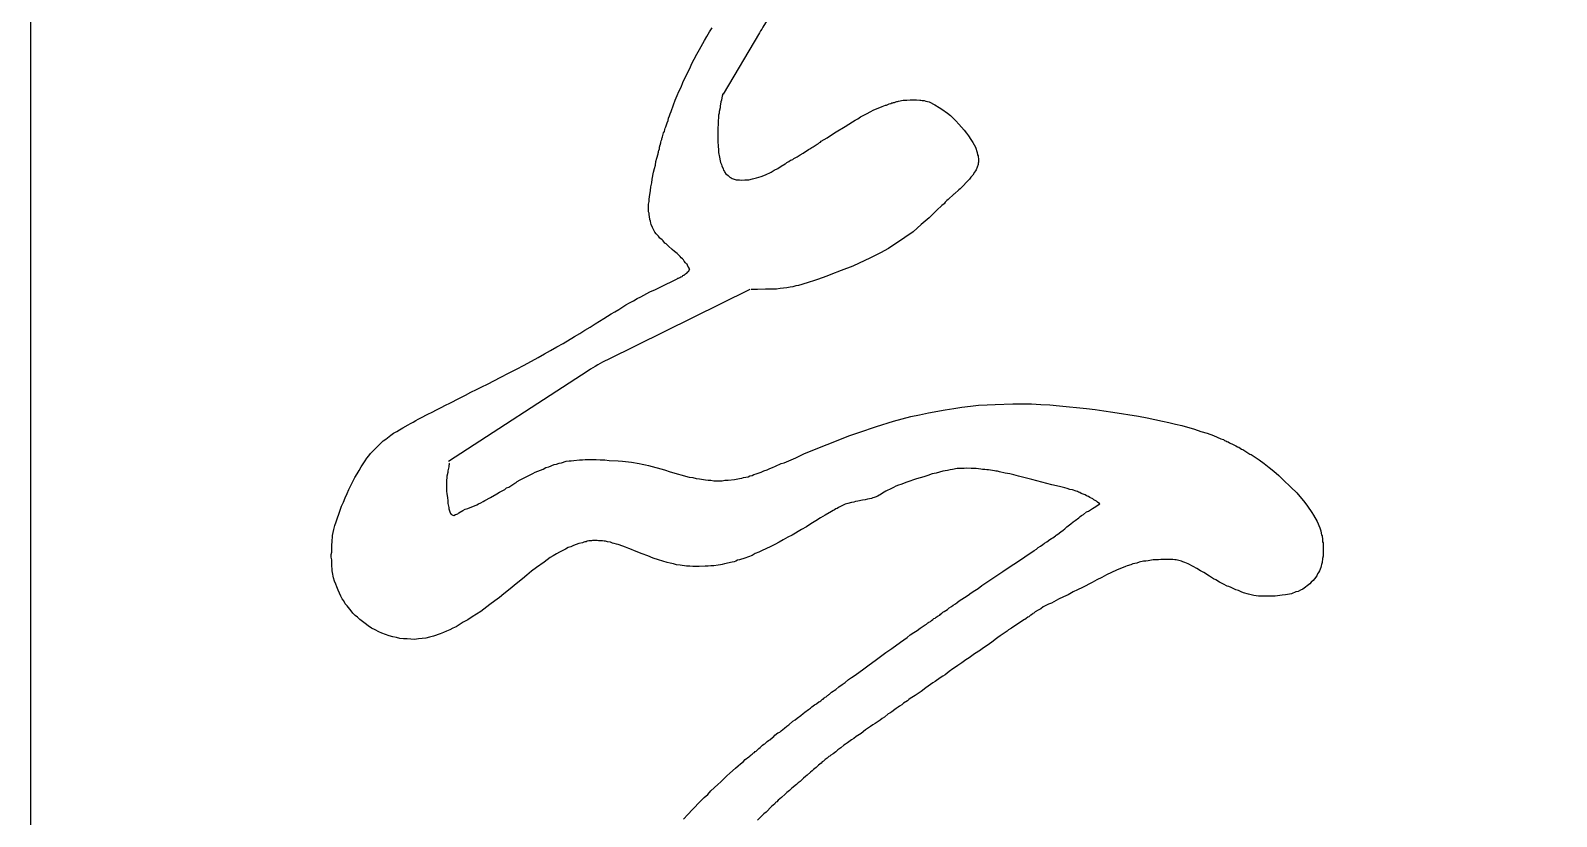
# Model space of a CAD drawing. Extents: x 0 to 5.1, y 0 to 11.
# Drawn here: x 0 to 2.559, y 7.068 to 8.387 of the extents above; entities that cross this region are included whole.
import ezdxf

# ---------------------------------------------------------------- set-up
doc = ezdxf.new("R2010")
doc.units = 0
doc.header["$MEASUREMENT"] = 0
doc.layers.get('0').update_dxf_attribs({"linetype": 'CONTINUOUS'})

msp = doc.modelspace()

# ---------------------------------------------------------------- linework, layer by layer
at = {"color": 88, "linetype": 'CONTINUOUS'}
for p, q in [((1.783942, 7.586533), (1.783942, 7.585774)), ((1.789248, 7.595632), (1.789248, 7.594873)), ((1.904473, 7.499332), (1.904473, 7.498574))]:
    msp.add_line(p, q, dxfattribs=at)
at = {"color": 7, "linetype": 'CONTINUOUS'}
msp.add_lwpolyline([(0, 0), (5.11811, 0), (5.11811, 11.023622), (0, 11.023622)], close=True, dxfattribs=at)
for points in [[(1.533575, 8.724599), (1.371488, 8.580195, 0.07256), (1.268693, 8.457696), (1.230026, 8.395091, 0.004585), (1.22255, 8.382736), (1.161528, 8.27976)], [(1.206564, 7.952015), (0.967852, 7.834388, 0.029784), (0.935013, 7.8157), (0.700898, 7.663339)]]:
    msp.add_lwpolyline(points, format="xyb", dxfattribs=at)
at = {"color": 88, "linetype": 'CONTINUOUS'}
for points in [[(1.789248, 7.595632), (1.787732, 7.597148), (1.785458, 7.597906), (1.783184, 7.599423), (1.781668, 7.600939), (1.776361, 7.603214), (1.774087, 7.604731), (1.771055, 7.606247), (1.768781, 7.607764), (1.763474, 7.60928), (1.761958, 7.610039), (1.759684, 7.611555), (1.75741, 7.612313), (1.755894, 7.613072), (1.75362, 7.61383), (1.747555, 7.616105), (1.743007, 7.616863), (1.738459, 7.61838), (1.734668, 7.619138), (1.73012, 7.620654), (1.725572, 7.621413), (1.712685, 7.624446), (1.704346, 7.62672), (1.696007, 7.628995), (1.687669, 7.63127), (1.67933, 7.633545), (1.663411, 7.637336), (1.656588, 7.638853), (1.649008, 7.641127), (1.642185, 7.642644), (1.634605, 7.64416), (1.62475, 7.646435), (1.621718, 7.647193), (1.618685, 7.647193), (1.616411, 7.647952), (1.613379, 7.64871), (1.606557, 7.649468), (1.603524, 7.649468), (1.600492, 7.650227), (1.596702, 7.650227), (1.59367, 7.650985), (1.586089, 7.651743), (1.581541, 7.651743), (1.57775, 7.651743), (1.569412, 7.652501), (1.565621, 7.651743), (1.561831, 7.651743), (1.558041, 7.651743), (1.554251, 7.651743), (1.545912, 7.650227), (1.542122, 7.649468), (1.537573, 7.64871), (1.533783, 7.647952), (1.529993, 7.647193), (1.518622, 7.64416), (1.511799, 7.642644), (1.504977, 7.640369), (1.498154, 7.638094), (1.486025, 7.634303), (1.480719, 7.632787), (1.474654, 7.630512), (1.469348, 7.628995), (1.459493, 7.625204), (1.455703, 7.623687), (1.451155, 7.622171), (1.447364, 7.619896), (1.440542, 7.616863), (1.43751, 7.615346), (1.434477, 7.61383), (1.431445, 7.612313), (1.426897, 7.60928), (1.424623, 7.607764), (1.423107, 7.607006), (1.420832, 7.605489), (1.416284, 7.603973), (1.414768, 7.603214), (1.412494, 7.602456), (1.41022, 7.601698), (1.403397, 7.600181), (1.399607, 7.599423), (1.395058, 7.598665), (1.387478, 7.597148), (1.383688, 7.59639), (1.380655, 7.595632), (1.376865, 7.594873), (1.370801, 7.593357), (1.368526, 7.592599), (1.366252, 7.59184), (1.363978, 7.591082), (1.361704, 7.589566), (1.35943, 7.588807), (1.354881, 7.586533), (1.352607, 7.585016), (1.350333, 7.584258), (1.348059, 7.582741), (1.345785, 7.581225), (1.343511, 7.579708), (1.332898, 7.573642), (1.324559, 7.569092), (1.316978, 7.563785), (1.30864, 7.559235), (1.301059, 7.553927), (1.292721, 7.549378), (1.277559, 7.540279), (1.269979, 7.536487), (1.262398, 7.531938), (1.255576, 7.528146), (1.247995, 7.524355), (1.240415, 7.520564), (1.22677, 7.514498), (1.221463, 7.511465), (1.215399, 7.50919), (1.210092, 7.506157), (1.204028, 7.503882), (1.197963, 7.501607), (1.188867, 7.498574), (1.185835, 7.497816), (1.182802, 7.496299), (1.17977, 7.495541), (1.176738, 7.494783), (1.173706, 7.494025), (1.166883, 7.492508), (1.163851, 7.49175), (1.160061, 7.490992), (1.157028, 7.490233), (1.153238, 7.489475), (1.145657, 7.488717), (1.141109, 7.488717), (1.136561, 7.487958), (1.131254, 7.487958), (1.1214, 7.4872), (1.116093, 7.4872), (1.110787, 7.4872), (1.10548, 7.487958), (1.100174, 7.487958), (1.089561, 7.489475), (1.083497, 7.490233), (1.07819, 7.49175), (1.072884, 7.493266), (1.067578, 7.494025), (1.053174, 7.498574), (1.044078, 7.501607), (1.034981, 7.505398), (1.025884, 7.508432), (1.012997, 7.513739), (1.007691, 7.516014), (1.003143, 7.517531), (0.997836, 7.519805), (0.993288, 7.521322), (0.985707, 7.524355), (0.982675, 7.525113), (0.978885, 7.525872), (0.975853, 7.52663), (0.97282, 7.528146), (0.967514, 7.528905), (0.964482, 7.529663), (0.962207, 7.529663), (0.959175, 7.530421), (0.956901, 7.530421), (0.952353, 7.530421), (0.950079, 7.531179), (0.947804, 7.531179), (0.946288, 7.531179), (0.942498, 7.531179), (0.940982, 7.530421), (0.939466, 7.530421), (0.93795, 7.530421), (0.936434, 7.530421), (0.933401, 7.529663), (0.931885, 7.528905), (0.929611, 7.528905), (0.928095, 7.528146), (0.925821, 7.527388), (0.919756, 7.525872), (0.915208, 7.524355), (0.91066, 7.522839), (0.906111, 7.520564), (0.901563, 7.519047), (0.897015, 7.516772), (0.88716, 7.511465), (0.881853, 7.508432), (0.876547, 7.505398), (0.871241, 7.502365), (0.866692, 7.498574), (0.861386, 7.494783), (0.848499, 7.485684), (0.84016, 7.479618), (0.83258, 7.472793), (0.824999, 7.466727), (0.817418, 7.460661), (0.801499, 7.447771), (0.793919, 7.441704), (0.786338, 7.435638), (0.778758, 7.429572), (0.770419, 7.423506), (0.755258, 7.412132), (0.747677, 7.407583), (0.740855, 7.403033), (0.733274, 7.397725), (0.725694, 7.393934), (0.713565, 7.386351), (0.708258, 7.384077), (0.702952, 7.381044), (0.697645, 7.378769), (0.692339, 7.376494), (0.687033, 7.374219), (0.675662, 7.370428), (0.668839, 7.368911), (0.662775, 7.367395), (0.65671, 7.366637), (0.650646, 7.365878), (0.643823, 7.36512), (0.631694, 7.365878), (0.62563, 7.365878), (0.619565, 7.366637), (0.613501, 7.368153), (0.607437, 7.36967), (0.601372, 7.371186), (0.589243, 7.375736), (0.583937, 7.37801), (0.577872, 7.381044), (0.571808, 7.384077), (0.566501, 7.387868), (0.561195, 7.391659), (0.552098, 7.398484), (0.548308, 7.402275), (0.544518, 7.405308), (0.540727, 7.409099), (0.537695, 7.412891), (0.530873, 7.421231), (0.52784, 7.425023), (0.525566, 7.429572), (0.522534, 7.433364), (0.52026, 7.437913), (0.515712, 7.447771), (0.513437, 7.453078), (0.511921, 7.457628), (0.509647, 7.462936), (0.508131, 7.468244), (0.506615, 7.477343), (0.505857, 7.480376), (0.505857, 7.484167), (0.505099, 7.4872), (0.505099, 7.490992), (0.505099, 7.498574), (0.504341, 7.503124), (0.504341, 7.507673), (0.505099, 7.511465), (0.505099, 7.516014), (0.505099, 7.524355), (0.505857, 7.528146), (0.505857, 7.531938), (0.506615, 7.535729), (0.506615, 7.53952), (0.508889, 7.549378), (0.510405, 7.556202), (0.512679, 7.562268), (0.514953, 7.569092), (0.517228, 7.575159), (0.521776, 7.588807), (0.524808, 7.595632), (0.52784, 7.602456), (0.530873, 7.610039), (0.533905, 7.616863), (0.540727, 7.629753), (0.54376, 7.636578), (0.54755, 7.642644), (0.55134, 7.64871), (0.554372, 7.654776), (0.561195, 7.664634), (0.564227, 7.669183), (0.567259, 7.672974), (0.570292, 7.676766), (0.573324, 7.680557), (0.580904, 7.687381), (0.583937, 7.691173), (0.587727, 7.694206), (0.591517, 7.697997), (0.596066, 7.70103), (0.604404, 7.707854), (0.608953, 7.710887), (0.614259, 7.713921), (0.618807, 7.716954), (0.624114, 7.719987), (0.63321, 7.725294), (0.637001, 7.727569), (0.641549, 7.729844), (0.646097, 7.732119), (0.649888, 7.734394), (0.654436, 7.736668), (0.666565, 7.742734), (0.673388, 7.746526), (0.680968, 7.750317), (0.688549, 7.754108), (0.696129, 7.7579), (0.702952, 7.761691), (0.719629, 7.770032), (0.729484, 7.774581), (0.73858, 7.779889), (0.747677, 7.784439), (0.756774, 7.788988), (0.766629, 7.793538), (0.788612, 7.804912), (0.801499, 7.811736), (0.815144, 7.818561), (0.828031, 7.825385), (0.851531, 7.838275), (0.862144, 7.844342), (0.871999, 7.849649), (0.882611, 7.855716), (0.893224, 7.861782), (0.912176, 7.873156), (0.921272, 7.878463), (0.929611, 7.883771), (0.938708, 7.889079), (0.947046, 7.894387), (0.961449, 7.903486), (0.967514, 7.907277), (0.973578, 7.911069), (0.979643, 7.91486), (0.986465, 7.918651), (0.998594, 7.926234), (1.004659, 7.930025), (1.011481, 7.933058), (1.017546, 7.93685), (1.02361, 7.939883), (1.038771, 7.948223), (1.047868, 7.952015), (1.056965, 7.956564), (1.066061, 7.961114), (1.0744, 7.964905), (1.084255, 7.970213), (1.085771, 7.970971), (1.086529, 7.970971), (1.088045, 7.97173), (1.088803, 7.972488), (1.090319, 7.973246), (1.092593, 7.974004), (1.093351, 7.974763), (1.09411, 7.975521), (1.094868, 7.976279), (1.096384, 7.976279), (1.097142, 7.977037), (1.098658, 7.978554), (1.100174, 7.979312), (1.100932, 7.98007), (1.102448, 7.981587), (1.103206, 7.982345), (1.103964, 7.983104), (1.104722, 7.98462), (1.104722, 7.98462), (1.104722, 7.985378), (1.10548, 7.986137), (1.104722, 7.986895), (1.104722, 7.987653), (1.103964, 7.988411), (1.103964, 7.98917), (1.102448, 7.991444), (1.10169, 7.992961), (1.100932, 7.994477), (1.100174, 7.995236), (1.098658, 7.996752), (1.096384, 7.999785), (1.094868, 8.00206), (1.093351, 8.003577), (1.091077, 8.005093), (1.089561, 8.007368), (1.084255, 8.012676), (1.079706, 8.015709), (1.075916, 8.0195), (1.069852, 8.024808), (1.067578, 8.027083), (1.066061, 8.028599), (1.063787, 8.030116), (1.060755, 8.033907), (1.059239, 8.035424), (1.056965, 8.03694), (1.055449, 8.038457), (1.053174, 8.04149), (1.051658, 8.043006), (1.0509, 8.043764), (1.049384, 8.045281), (1.04711, 8.048314), (1.045594, 8.050589), (1.044836, 8.052864), (1.04332, 8.055897), (1.041045, 8.061205), (1.040287, 8.063479), (1.039529, 8.066512), (1.038771, 8.069545), (1.038013, 8.074853), (1.037255, 8.077128), (1.037255, 8.080161), (1.036497, 8.082436), (1.036497, 8.084711), (1.036497, 8.091535), (1.036497, 8.095326), (1.037255, 8.099876), (1.037255, 8.103667), (1.038013, 8.107459), (1.039529, 8.118074), (1.040287, 8.12414), (1.041804, 8.130965), (1.042562, 8.137031), (1.044836, 8.149163), (1.046352, 8.155229), (1.047868, 8.160537), (1.048626, 8.166603), (1.050142, 8.172669), (1.052416, 8.179493), (1.052416, 8.18101), (1.053174, 8.182526), (1.053174, 8.184043), (1.053932, 8.185559), (1.054691, 8.187834), (1.054691, 8.189351), (1.054691, 8.190867), (1.055449, 8.192384), (1.055449, 8.193142), (1.056207, 8.196175), (1.056207, 8.196933), (1.056965, 8.197692), (1.056965, 8.199208), (1.057723, 8.201483), (1.058481, 8.203758), (1.058481, 8.205274), (1.059239, 8.206791), (1.059997, 8.208307), (1.060755, 8.212857), (1.061513, 8.215132), (1.063029, 8.217406), (1.063787, 8.22044), (1.064545, 8.222714), (1.065303, 8.224989), (1.067578, 8.231813), (1.069094, 8.235605), (1.069852, 8.239396), (1.071368, 8.243187), (1.072884, 8.246979), (1.0744, 8.25077), (1.07819, 8.262144), (1.081223, 8.269727), (1.084255, 8.277309), (1.087287, 8.284134), (1.091077, 8.291716), (1.09411, 8.299299), (1.100932, 8.314464), (1.10548, 8.322805), (1.109271, 8.331146), (1.113061, 8.338728), (1.117609, 8.347069), (1.122158, 8.354652), (1.130496, 8.369817), (1.134287, 8.376642), (1.138835, 8.384224), (1.143383, 8.391048)], [(1.094868, 7.063332), (1.102448, 7.071673), (1.110029, 7.080014), (1.123674, 7.093662), (1.129738, 7.099728), (1.135803, 7.105036), (1.141109, 7.111102), (1.15248, 7.121718), (1.157786, 7.126267), (1.162335, 7.130817), (1.167641, 7.136125), (1.172948, 7.140674), (1.182044, 7.149015), (1.186593, 7.152807), (1.190383, 7.156598), (1.194931, 7.159631), (1.198721, 7.163422), (1.204786, 7.167972), (1.206302, 7.169488), (1.20706, 7.170247), (1.208576, 7.171763), (1.210092, 7.172521), (1.212367, 7.174796), (1.213883, 7.175555), (1.215399, 7.177071), (1.216915, 7.177829), (1.218431, 7.179346), (1.221463, 7.182379), (1.223737, 7.183895), (1.226012, 7.18617), (1.227528, 7.187687), (1.229802, 7.189203), (1.231318, 7.189961), (1.235108, 7.193753), (1.237382, 7.195269), (1.239657, 7.196786), (1.244205, 7.200577), (1.246479, 7.202094), (1.247995, 7.204368), (1.253302, 7.20816), (1.256334, 7.209676), (1.258608, 7.211951), (1.264673, 7.216501), (1.268463, 7.219534), (1.271495, 7.221809), (1.278318, 7.227875), (1.282108, 7.230149), (1.285898, 7.233182), (1.291963, 7.237732), (1.295753, 7.240765), (1.298785, 7.24304), (1.30485, 7.247589), (1.307882, 7.249864), (1.310156, 7.252139), (1.314704, 7.255172), (1.316978, 7.256689), (1.318495, 7.257447), (1.322285, 7.26048), (1.323801, 7.261238), (1.325317, 7.261996), (1.327591, 7.264271), (1.329107, 7.265029), (1.330624, 7.266546), (1.331382, 7.267304), (1.332898, 7.268062), (1.334414, 7.268821), (1.336688, 7.271096), (1.337446, 7.271854), (1.338962, 7.272612), (1.33972, 7.27337), (1.341236, 7.274129), (1.341994, 7.275645), (1.343511, 7.276403), (1.350333, 7.280953), (1.355639, 7.285503), (1.360946, 7.289294), (1.366252, 7.293085), (1.371559, 7.297635), (1.376865, 7.301426), (1.38293, 7.305217), (1.397333, 7.315833), (1.406429, 7.322657), (1.416284, 7.329482), (1.425381, 7.336306), (1.434477, 7.34313), (1.444332, 7.349955), (1.458735, 7.36057), (1.4648, 7.364362), (1.470106, 7.368153), (1.475413, 7.372703), (1.481477, 7.376494), (1.486783, 7.380285), (1.49209, 7.384077), (1.498912, 7.388626), (1.500428, 7.389384), (1.501187, 7.390143), (1.502703, 7.390901), (1.504219, 7.392417), (1.504977, 7.393176), (1.506493, 7.393934), (1.509525, 7.39545), (1.511041, 7.396967), (1.513315, 7.398484), (1.514832, 7.4), (1.517106, 7.400758), (1.518622, 7.402275), (1.522412, 7.40455), (1.524686, 7.406066), (1.526202, 7.407583), (1.528477, 7.409099), (1.529993, 7.410616), (1.532267, 7.412132), (1.537573, 7.415165), (1.540606, 7.418198), (1.544396, 7.420473), (1.547428, 7.422748), (1.551218, 7.425023), (1.554251, 7.427298), (1.557283, 7.429572), (1.566379, 7.435638), (1.572444, 7.43943), (1.57775, 7.443221), (1.583815, 7.447012), (1.589121, 7.450804), (1.595186, 7.455353), (1.600492, 7.459145), (1.618685, 7.471277), (1.630814, 7.478859), (1.642943, 7.4872), (1.655072, 7.495541), (1.667201, 7.503882), (1.68312, 7.514498), (1.686911, 7.516772), (1.689943, 7.519047), (1.693733, 7.521322), (1.697523, 7.524355), (1.700556, 7.52663), (1.704346, 7.528905), (1.709652, 7.532696), (1.711927, 7.534212), (1.714201, 7.535729), (1.716475, 7.537245), (1.718749, 7.538762), (1.720265, 7.540279), (1.722539, 7.541795), (1.727846, 7.545586), (1.731636, 7.548619), (1.734668, 7.550894), (1.737701, 7.553927), (1.744523, 7.559235), (1.748313, 7.562268), (1.752104, 7.564543), (1.758168, 7.569092), (1.760442, 7.571367), (1.762716, 7.572884), (1.765749, 7.5744), (1.771055, 7.57895), (1.774087, 7.580466), (1.777878, 7.582741), (1.78091, 7.585016), (1.783942, 7.586533)], [(1.783942, 7.586533), (1.793039, 7.592599), (1.789248, 7.595632)]]:
    msp.add_lwpolyline(points, dxfattribs=at)
at = {"color": 7, "linetype": 'CONTINUOUS'}
for points in [[(1.161235, 8.281176), (1.160819, 8.280342), (1.160061, 8.276551), (1.159302, 8.273518), (1.158544, 8.269727), (1.157786, 8.266694), (1.15627, 8.259869), (1.15627, 8.256836), (1.154754, 8.25077), (1.154754, 8.247737), (1.153996, 8.244704), (1.153996, 8.241671), (1.153238, 8.234088), (1.153238, 8.22878), (1.15248, 8.223473), (1.15248, 8.199208), (1.153238, 8.1939), (1.153996, 8.185559), (1.153996, 8.181768), (1.155512, 8.174186), (1.15627, 8.168119), (1.157028, 8.165086), (1.158544, 8.162053), (1.159302, 8.159779), (1.161577, 8.154471), (1.162335, 8.152196), (1.163851, 8.149921), (1.164609, 8.148405), (1.166125, 8.14613), (1.169915, 8.143097), (1.171431, 8.14158), (1.172948, 8.140822), (1.175222, 8.139306), (1.176738, 8.138547), (1.18356, 8.136272), (1.188867, 8.136272), (1.191899, 8.135514), (1.197963, 8.136272), (1.204786, 8.136272), (1.21085, 8.137789), (1.217673, 8.139306), (1.221463, 8.140822), (1.225254, 8.14158), (1.232834, 8.144613), (1.241931, 8.149163), (1.247237, 8.152196), (1.253302, 8.155229), (1.258608, 8.15902), (1.265431, 8.162812), (1.266947, 8.16357), (1.268463, 8.165086), (1.271495, 8.166603), (1.274527, 8.168878), (1.276801, 8.169636), (1.278318, 8.170394), (1.279834, 8.171911), (1.285898, 8.174944), (1.290446, 8.177977), (1.295753, 8.18101), (1.30485, 8.187076), (1.307124, 8.187834), (1.30864, 8.189351), (1.310156, 8.190109), (1.31243, 8.191626), (1.313946, 8.192384), (1.317737, 8.194659), (1.319253, 8.196175), (1.321527, 8.196933), (1.323043, 8.19845), (1.324559, 8.199208), (1.326075, 8.200725), (1.33593, 8.206791), (1.343511, 8.21134), (1.351091, 8.216648), (1.366252, 8.225747), (1.378381, 8.23333), (1.38293, 8.236363), (1.387478, 8.238638), (1.392026, 8.241671), (1.396575, 8.243946), (1.401881, 8.246979), (1.409462, 8.25077), (1.413252, 8.253045), (1.428413, 8.259111), (1.433719, 8.261386), (1.435235, 8.261386), (1.439784, 8.26366), (1.442816, 8.264419), (1.444332, 8.265177), (1.445848, 8.265177), (1.447364, 8.265935), (1.448881, 8.265935), (1.451155, 8.266694), (1.452671, 8.267452), (1.454187, 8.267452), (1.455703, 8.26821), (1.463284, 8.269727), (1.469348, 8.269727), (1.475413, 8.270485), (1.486025, 8.270485), (1.491332, 8.269727), (1.492848, 8.269727), (1.495122, 8.268968), (1.498912, 8.268968), (1.501187, 8.26821), (1.507251, 8.266694), (1.516348, 8.262144), (1.523928, 8.257594), (1.528477, 8.254561), (1.537573, 8.247737), (1.54288, 8.243946), (1.551976, 8.234847), (1.556525, 8.229539), (1.565621, 8.219681), (1.569412, 8.214373), (1.573202, 8.209824), (1.576992, 8.203758), (1.580025, 8.19845), (1.584573, 8.190867), (1.587605, 8.181768), (1.588363, 8.177977), (1.589121, 8.17646), (1.589121, 8.174186), (1.589879, 8.171911), (1.589879, 8.165845), (1.589121, 8.164328), (1.589121, 8.162053), (1.586089, 8.152954), (1.584573, 8.151438), (1.583057, 8.149163), (1.580025, 8.143855), (1.576992, 8.140822), (1.574718, 8.137031), (1.558799, 8.121107), (1.556525, 8.119591), (1.549702, 8.112766), (1.548186, 8.112008), (1.539089, 8.102909), (1.536815, 8.101392), (1.533783, 8.098359), (1.532267, 8.096085), (1.530751, 8.094568), (1.528477, 8.093052), (1.520138, 8.085469), (1.507251, 8.072578), (1.500428, 8.066512), (1.493606, 8.061205), (1.479961, 8.049072), (1.466316, 8.039215), (1.439026, 8.021017), (1.425381, 8.013434), (1.408703, 8.005093), (1.379139, 7.991444), (1.35943, 7.983862), (1.341994, 7.977037), (1.335172, 7.974763), (1.320011, 7.968697), (1.313188, 7.966422), (1.305608, 7.964147), (1.293479, 7.960356), (1.288172, 7.958839), (1.283624, 7.958081), (1.278318, 7.956564), (1.273769, 7.955806), (1.268463, 7.955048), (1.257092, 7.953531), (1.251027, 7.952773), (1.232834, 7.952773), (1.219189, 7.952015), (1.208314, 7.952015)], [(0.702383, 7.660842), (0.702194, 7.660084), (0.702194, 7.658567), (0.701436, 7.657051), (0.701436, 7.654776), (0.700678, 7.650227), (0.69992, 7.647952), (0.69992, 7.644919), (0.698403, 7.638853), (0.698403, 7.63582), (0.697645, 7.632787), (0.697645, 7.613072), (0.698403, 7.610039), (0.699161, 7.602456), (0.69992, 7.597906), (0.69992, 7.593357), (0.701436, 7.586533), (0.701436, 7.584258), (0.70371, 7.577433), (0.704468, 7.576675), (0.704468, 7.575917), (0.705226, 7.575917), (0.705226, 7.575159), (0.705984, 7.5744), (0.708258, 7.573642), (0.709774, 7.572884), (0.712807, 7.5744), (0.715081, 7.575159), (0.716597, 7.575917), (0.718113, 7.577433), (0.724935, 7.581225), (0.728726, 7.583499), (0.733274, 7.585016), (0.748435, 7.591082), (0.751467, 7.592599), (0.755258, 7.594115), (0.759048, 7.59639), (0.76208, 7.597906), (0.771177, 7.603214), (0.78179, 7.60928), (0.786338, 7.612313), (0.795435, 7.616863), (0.798467, 7.619138), (0.802257, 7.620654), (0.80529, 7.622929), (0.810596, 7.625962), (0.812112, 7.627479), (0.814386, 7.628237), (0.815902, 7.629753), (0.821209, 7.632787), (0.842434, 7.643402), (0.846225, 7.645677), (0.850773, 7.647193), (0.85987, 7.650985), (0.864418, 7.65326), (0.868966, 7.654776), (0.878063, 7.658567), (0.881853, 7.659326), (0.886402, 7.660842), (0.890192, 7.6616), (0.898531, 7.663875), (0.903079, 7.664634), (0.906869, 7.664634), (0.911418, 7.665392), (0.920514, 7.66615), (0.925821, 7.66615), (0.930369, 7.666908), (0.948562, 7.666908), (0.955385, 7.66615), (0.962966, 7.66615), (0.970546, 7.665392), (0.985707, 7.664634), (0.99253, 7.663875), (1.007691, 7.662359), (1.020578, 7.660084), (1.025884, 7.659326), (1.031191, 7.657809), (1.036497, 7.657051), (1.063029, 7.649468), (1.072884, 7.646435), (1.104722, 7.637336), (1.110787, 7.636578), (1.116093, 7.635061), (1.122158, 7.634303), (1.132012, 7.632787), (1.136561, 7.632028), (1.141109, 7.632028), (1.145657, 7.63127), (1.160061, 7.63127), (1.164609, 7.632028), (1.169915, 7.632028), (1.180528, 7.633545), (1.188867, 7.635061), (1.192657, 7.63582), (1.195689, 7.636578), (1.20327, 7.638094), (1.206302, 7.639611), (1.210092, 7.640369), (1.213125, 7.641886), (1.216915, 7.642644), (1.225254, 7.645677), (1.229802, 7.647952), (1.235108, 7.649468), (1.239657, 7.651743), (1.244205, 7.65326), (1.249511, 7.655534), (1.258608, 7.660084), (1.263914, 7.6616), (1.283624, 7.669941), (1.298027, 7.676766), (1.373833, 7.707096), (1.388994, 7.712404), (1.418558, 7.722261), (1.447364, 7.731361), (1.476171, 7.738943), (1.490574, 7.741976), (1.505735, 7.745009), (1.533783, 7.750317), (1.548186, 7.752592), (1.561831, 7.754867), (1.576234, 7.756383), (1.589879, 7.7579), (1.604282, 7.758658), (1.617927, 7.759416), (1.647492, 7.760175), (1.678572, 7.760175), (1.694491, 7.759416), (1.709652, 7.758658), (1.725572, 7.757141), (1.771055, 7.752592), (1.785458, 7.751075), (1.799861, 7.748801), (1.815022, 7.746526), (1.858232, 7.739701), (1.872635, 7.736668), (1.898409, 7.731361), (1.909022, 7.729086), (1.920392, 7.726053), (1.931005, 7.723778), (1.952231, 7.717712), (1.962844, 7.713921), (1.973456, 7.710887), (1.984069, 7.707096), (1.996198, 7.701788), (2.000747, 7.700272), (2.002263, 7.698755), (2.004537, 7.697997), (2.006053, 7.697239), (2.008327, 7.696481), (2.010601, 7.694964), (2.016666, 7.691931), (2.01894, 7.691173), (2.021214, 7.689656), (2.024246, 7.68814), (2.02652, 7.687381), (2.031069, 7.684348), (2.033343, 7.68359), (2.044714, 7.676007), (2.046988, 7.675249), (2.060633, 7.66615), (2.068972, 7.660084), (2.07731, 7.65326), (2.084891, 7.647193), (2.09323, 7.640369), (2.10081, 7.632787), (2.113697, 7.620654), (2.123552, 7.610797), (2.137197, 7.594873), (2.141745, 7.588807), (2.148568, 7.578192), (2.1516, 7.573642), (2.157664, 7.563026), (2.162213, 7.552411), (2.163729, 7.547103), (2.165245, 7.540279), (2.166003, 7.53952), (2.166003, 7.536487), (2.166761, 7.535729), (2.166761, 7.528905), (2.167519, 7.527388), (2.167519, 7.50464), (2.166761, 7.500849), (2.166003, 7.494025), (2.165245, 7.490992), (2.164487, 7.488717), (2.163729, 7.485684), (2.161455, 7.480376), (2.159939, 7.477343), (2.158423, 7.475068), (2.156906, 7.472035), (2.153116, 7.466727), (2.150842, 7.463694), (2.14781, 7.461419), (2.145536, 7.458386), (2.133407, 7.449287), (2.129616, 7.447771), (2.125826, 7.445496), (2.122036, 7.444738), (2.114455, 7.441704), (2.1046, 7.440188), (2.099294, 7.43943), (2.087165, 7.437913), (2.059117, 7.437913), (2.051536, 7.438671), (2.04244, 7.440946), (2.034101, 7.443221), (2.030311, 7.444738), (2.025762, 7.447012), (2.021214, 7.448529), (2.013633, 7.45232), (2.009843, 7.453837), (2.006811, 7.454595), (2.000747, 7.457628), (1.998472, 7.459145), (1.996198, 7.459903), (1.993924, 7.461419), (1.98786, 7.465211), (1.984069, 7.466727), (1.980279, 7.469002), (1.977247, 7.471277), (1.967392, 7.477343), (1.962086, 7.480376), (1.956021, 7.484167), (1.949957, 7.4872), (1.941618, 7.49175), (1.938586, 7.493266), (1.935554, 7.494025), (1.932521, 7.495541), (1.930247, 7.496299), (1.92115, 7.498574), (1.918876, 7.498574), (1.915844, 7.499332), (1.904473, 7.499332)], [(1.904473, 7.499332), (1.895376, 7.499332), (1.891586, 7.498574), (1.88249, 7.498574), (1.874151, 7.497058), (1.870361, 7.496299), (1.86657, 7.496299), (1.85899, 7.494783), (1.855199, 7.493266), (1.848377, 7.49175), (1.845345, 7.490233), (1.83928, 7.488717), (1.836248, 7.4872), (1.821087, 7.481134), (1.80441, 7.473551), (1.796829, 7.469002), (1.78849, 7.465211), (1.780152, 7.460661), (1.764233, 7.45232), (1.755894, 7.448529), (1.748313, 7.444738), (1.739975, 7.440188), (1.732394, 7.436397), (1.724055, 7.432605), (1.711927, 7.425781), (1.707378, 7.424264), (1.698282, 7.419715), (1.694491, 7.416682), (1.689943, 7.414407), (1.684636, 7.411374), (1.682362, 7.409099), (1.680846, 7.408341), (1.680088, 7.407583), (1.677814, 7.406066), (1.676298, 7.405308), (1.674024, 7.403033), (1.672508, 7.402275), (1.669475, 7.4), (1.667201, 7.398484), (1.665685, 7.397725), (1.645217, 7.384077), (1.639911, 7.381044), (1.637637, 7.378769), (1.626266, 7.371186), (1.622476, 7.368153), (1.617927, 7.36512), (1.614137, 7.362087), (1.605798, 7.356021), (1.596702, 7.349955), (1.592911, 7.346922), (1.583057, 7.340856), (1.578508, 7.337823), (1.57396, 7.334031), (1.568654, 7.330998), (1.561831, 7.32569), (1.555009, 7.321141), (1.549702, 7.31735), (1.54667, 7.315833), (1.540606, 7.311283), (1.533783, 7.305976), (1.529993, 7.303701), (1.525444, 7.300668), (1.517106, 7.294602), (1.513315, 7.292327), (1.509525, 7.289294), (1.501187, 7.283986), (1.493606, 7.27792), (1.486783, 7.27337), (1.483751, 7.271096), (1.480719, 7.269579), (1.475413, 7.265788), (1.473138, 7.264271), (1.470864, 7.261996), (1.464042, 7.258205), (1.461009, 7.255172), (1.457219, 7.252897), (1.454945, 7.251381), (1.451913, 7.249106), (1.449639, 7.247589), (1.444332, 7.243798), (1.4413, 7.241523), (1.438268, 7.240007), (1.432203, 7.234699), (1.428413, 7.232424), (1.424623, 7.229391), (1.416284, 7.224083), (1.412494, 7.221809), (1.408703, 7.218775), (1.400365, 7.213468), (1.392784, 7.207402), (1.384446, 7.202094), (1.380655, 7.199061), (1.376865, 7.196786), (1.370043, 7.191478), (1.36701, 7.189203), (1.363978, 7.187687), (1.358672, 7.183137), (1.354123, 7.180104), (1.350333, 7.176313), (1.345785, 7.17328), (1.341994, 7.171005), (1.340478, 7.169488), (1.338962, 7.16873), (1.33593, 7.165697), (1.334414, 7.164939), (1.332898, 7.163422), (1.329865, 7.161148), (1.327591, 7.159631), (1.326075, 7.157356), (1.321527, 7.154323), (1.317737, 7.150532), (1.313188, 7.146741), (1.310914, 7.144466), (1.307882, 7.142191), (1.302575, 7.137641), (1.299543, 7.135367), (1.296511, 7.132334), (1.290446, 7.127026), (1.287414, 7.124751), (1.284382, 7.121718), (1.276801, 7.115652), (1.273011, 7.111861), (1.268463, 7.108069), (1.265431, 7.105794), (1.259366, 7.099728), (1.25406, 7.095179), (1.251786, 7.092904), (1.249511, 7.091387), (1.247995, 7.089113), (1.242689, 7.084563), (1.233592, 7.075464), (1.229802, 7.072431), (1.219189, 7.061815)]]:
    msp.add_lwpolyline(points, dxfattribs=at)

doc.saveas('drawing.dxf')
